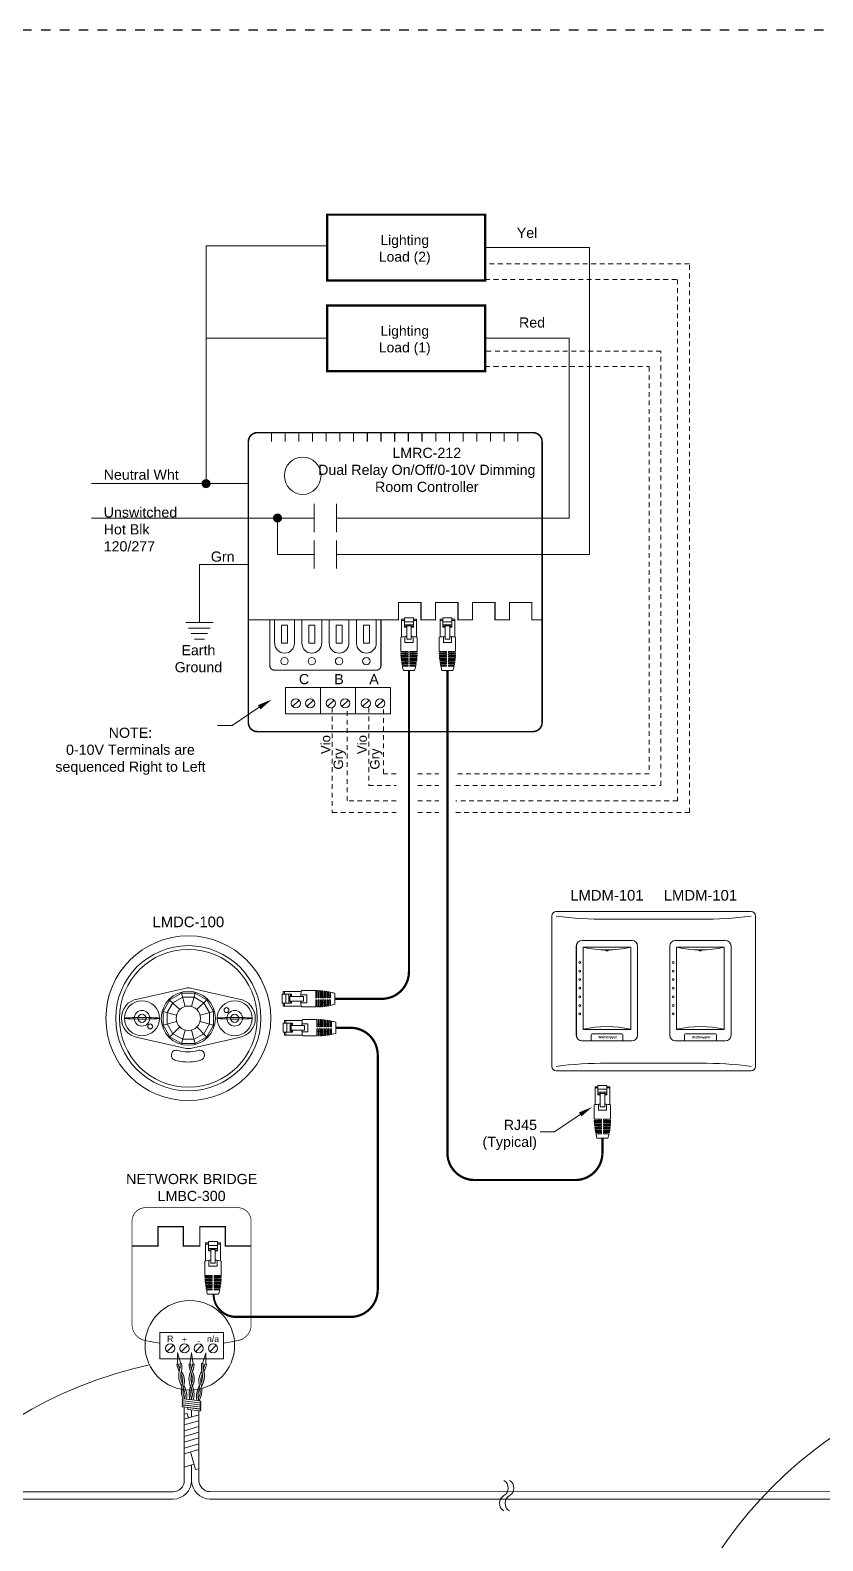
# Model space of a CAD drawing. Header units: inches. Extents: x -60 to 2005, y -577 to 104.
# Drawn here: x 564 to 585.02, y -537.41 to -497.33 of the extents above; entities that cross this region are included whole.
import ezdxf
from ezdxf.enums import TextEntityAlignment as Align

# ---------------------------------------------------------------- set-up
doc = ezdxf.new("R2010")
doc.units = ezdxf.units.IN
doc.header["$MEASUREMENT"] = 0
doc.linetypes.add('Demo', pattern=[0.5, 0.25, -0.25])
doc.linetypes.add('HIDDEN2', pattern=[0.1875, 0.125, -0.0625])
doc.layers.get('0').update_dxf_attribs({"lineweight": 5})
doc.layers.add('PS Borders', color=40, linetype='Demo', lineweight=5, plot=False)
for name, color, linetype, lineweight in [('WS', 3, 'Continuous', 5), ('WS_Dataline', 6, 'Continuous', 5), ('WS_DETAIL', 7, 'Continuous', 5), ('WS_LineVoltage', 1, 'Continuous', 5), ('WS_LowVoltage', 6, 'Continuous', 5)]:
    doc.layers.add(name, color=color, linetype=linetype, lineweight=lineweight)
doc.styles.add('ARIAL', font='arial.ttf')

# ---------------------------------------------------------------- blocks, each defined once
blk = doc.blocks.new('LMBC-300')
for p, q in [((-5.44, -23.35), (-4.01, -21.92)), ((-2.29, -23.35), (-0.86, -21.92)), ((0.87, -23.35), (2.3, -21.92)), ((4.03, -23.35), (5.45, -21.92))]:
    blk.add_line(p, q)
blk.add_lwpolyline([(-7.01, -19.08), (7.02, -19.08), (7.02, -24.94), (-7.01, -24.94)], close=True)
for centre in [(-4.73, -22.63), (-1.57, -22.63), (1.58, -22.63), (4.74, -22.63)]:
    blk.add_circle(centre, 1.01)
at = {"layer": 'WS_DETAIL', "linetype": 'Continuous', "const_width": 0.154}
for points in [[(0.01, 8.49), (-10.18, 8.49, 0.414214), (-13.15, 5.51), (-13.15, -17.61, 0.329956), (-10.38, -20.86, 0.015788), (-7.01, -21.46, 0.023143)], [(0.01, 8.49), (10.19, 8.49, -0.414214), (13.16, 5.51), (13.16, -17.61, -0.329956), (10.39, -20.86, -0.003091), (7.02, -21.48, -0.023143)]]:
    blk.add_lwpolyline(points, format="xyb", dxfattribs=at)
at = {"layer": 'WS_DETAIL', "const_width": 0.284}
blk.add_lwpolyline([(-13.15, 0), (-7.45, 0), (-7.45, 4.3), (-1.82, 4.3), (-1.82, 0), (1.82, 0), (1.82, 4.3), (7.45, 4.3), (7.45, 0), (13.16, 0)], dxfattribs=at)
at = {"insert": (0.01, 15.95), "char_height": 2.2491, "width": 28.8312, "attachment_point": 2, "style": 'ARIAL'}
blk.add_mtext('NETWORK BRIDGE\\PLMBC-300', dxfattribs=at)
at = {"layer": 'WS_DETAIL', "style": 'ARIAL'}
for s, height, p in [('R', 1.39, (-4.73, -20.5)), ('n/a', 1.385, (4.74, -20.5)), ('+', 1.39, (-1.57, -20.67)), ('-', 1.39, (1.58, -20.91))]:
    blk.add_text(s, height=height, dxfattribs=at).set_placement(p, align=Align.MIDDLE)
blk = doc.blocks.new('A$C756910A1')
at = {"layer": 'WS_DETAIL'}
for p, q in [((0.15, 6.6), (0.15, 10.17)), ((0.15, 10.17), (0.73, 10.17)), ((0.73, 9.92), (0.15, 9.92)), ((0.73, 10.43), (0.73, 8.56)), ((0.73, 10.43), (2.51, 10.43)), ((2.51, 9.66), (0.73, 9.66)), ((2.51, 9.06), (0.73, 9.06)), ((1.17, 6.17), (1.17, 9.06)), ((2.06, 6.17), (2.06, 9.06)), ((2.51, 10.43), (2.51, 8.56)), ((3.08, 10.17), (2.51, 10.17)), ((3.08, 9.92), (2.51, 9.92)), ((3.08, 6.6), (3.08, 10.17)), ((0, 6.56), (0, 3.73)), ((0.73, 8.74), (1.17, 8.74)), ((0.73, 8.56), (1.17, 8.56)), ((0.81, 6.7), (0.81, 5.55)), ((1.17, 8.85), (2.06, 8.85)), ((1.17, 6.17), (2.06, 6.17)), ((2.06, 8.74), (2.51, 8.74)), ((2.51, 8.56), (2.06, 8.56)), ((2.42, 6.7), (2.42, 5.55)), ((3.23, 6.56), (3.23, 3.73)), ((0, 3.73), (1.43, 3.73)), ((0, 3.51), (1.43, 3.51)), ((0.01, 3.29), (1.43, 3.29)), ((0.02, 3.06), (1.43, 3.06)), ((0.81, 5.55), (2.42, 5.55)), ((0.89, 3.73), (0.89, 3.51)), ((0.89, 3.29), (0.89, 3.06)), ((1.43, 3.51), (1.43, 3.73)), ((1.43, 3.06), (1.43, 3.29)), ((1.8, 3.73), (3.23, 3.73)), ((1.8, 3.51), (1.8, 3.73)), ((1.8, 3.51), (3.23, 3.51)), ((1.8, 3.29), (3.23, 3.29)), ((1.8, 3.06), (1.8, 3.29)), ((1.8, 3.06), (3.22, 3.06)), ((2.34, 3.73), (2.34, 3.51)), ((2.34, 3.29), (2.34, 3.06)), ((0.03, 2.84), (1.43, 2.84)), ((0.05, 2.62), (1.43, 2.62)), ((0.07, 2.4), (1.43, 2.4)), ((0.09, 2.18), (1.43, 2.18)), ((0.12, 1.96), (1.43, 1.96)), ((0.15, 1.74), (1.43, 1.74)), ((0.18, 1.52), (1.43, 1.52)), ((0.22, 1.3), (1.43, 1.3)), ((0.26, 1.08), (1.43, 1.08)), ((0.31, 0.86), (1.43, 0.86)), ((0.89, 2.84), (0.89, 2.62)), ((0.89, 2.4), (0.89, 2.18)), ((0.89, 1.96), (0.89, 1.74)), ((0.89, 1.52), (0.89, 1.3)), ((0.89, 1.08), (0.89, 0.86)), ((1.43, 2.62), (1.43, 2.84)), ((1.43, 2.18), (1.43, 2.4)), ((1.43, 1.74), (1.43, 1.96)), ((1.43, 1.3), (1.43, 1.52)), ((1.43, 0.86), (1.43, 1.08)), ((1.8, 2.84), (3.2, 2.84)), ((1.8, 2.62), (1.8, 2.84)), ((1.8, 2.62), (3.19, 2.62)), ((1.8, 2.4), (3.17, 2.4)), ((1.8, 2.18), (1.8, 2.4)), ((1.8, 2.18), (3.14, 2.18)), ((1.8, 1.96), (3.12, 1.96)), ((1.8, 1.74), (1.8, 1.96)), ((1.8, 1.74), (3.09, 1.74)), ((1.8, 1.52), (3.05, 1.52)), ((1.8, 1.3), (1.8, 1.52)), ((1.8, 1.3), (3.01, 1.3)), ((1.8, 1.08), (2.97, 1.08)), ((1.8, 0.86), (1.8, 1.08)), ((1.8, 0.86), (2.92, 0.86)), ((2.34, 2.84), (2.34, 2.62)), ((2.34, 2.4), (2.34, 2.18)), ((2.34, 1.96), (2.34, 1.74)), ((2.34, 1.52), (2.34, 1.3)), ((2.34, 1.08), (2.34, 0.86)), ((2.69, 0), (0.52, 0))]:
    blk.add_line(p, q, dxfattribs=at)
for centre, radius, start, end in [((1.62, -0.58), 7.33, 93.502, 102.7411), ((1.62, -0.58), 7.33, 77.2589, 86.498), ((13.49, 3.73), 13.49, 180.937, 181.8742), ((13.49, 3.73), 13.49, 182.8119, 183.7504), ((-10.25, 3.73), 13.49, 356.2496, 357.1881), ((-10.25, 3.73), 13.49, 358.1258, 359.063), ((13.49, 3.73), 13.49, 184.6899, 185.6307), ((13.49, 3.73), 13.49, 186.573, 187.5171), ((13.49, 3.73), 13.49, 188.4632, 189.4117), ((13.49, 3.73), 13.49, 190.3627, 191.3167), ((13.49, 3.73), 13.49, 192.2739, 196.0379), ((-10.25, 3.73), 13.49, 343.9621, 347.7261), ((-10.25, 3.73), 13.49, 348.6833, 349.6373), ((-10.25, 3.73), 13.49, 350.5883, 351.5368), ((-10.25, 3.73), 13.49, 352.4829, 353.427), ((-10.25, 3.73), 13.49, 354.3693, 355.3101)]:
    blk.add_arc(centre, radius, start, end, dxfattribs=at)
blk = doc.blocks.new('A$C28216DC1')
at = {"layer": 'WS_DETAIL'}
blk.add_lwpolyline([(22.84, 8.11), (17.13, 4.27), (13.98, 4.27)], dxfattribs=at)
blk.add_solid([(23.11, 7.67), (22.56, 8.56), (25.52, 9.76)], dxfattribs=at)
at = {"layer": 'WS_DETAIL', "linetype": 'Continuous', "insert": (13.29, 3.59), "char_height": 2.25, "width": 37.309, "attachment_point": 6, "style": 'ARIAL'}
blk.add_mtext('\\pi29.81;RJ45\\P\\pi22.42;(Typical)', dxfattribs=at)
blk = doc.blocks.new('A$C222B27AB')
at = {"const_width": 0.25}
blk.add_lwpolyline([(0.12, 11.27), (0.12, 1.12, 0.414214), (1.12, 0.12), (23.67, 0.12, 0.414214), (24.67, 1.12), (24.67, 11.27)], format="xyb", dxfattribs=at)
for points in [[(2.69, 6.06), (4.02, 6.06), (4.02, 10.08), (2.69, 10.08)], [(8.72, 6.06), (10.05, 6.06), (10.05, 10.08), (8.72, 10.08)], [(14.75, 6.06), (16.07, 6.06), (16.07, 10.08), (14.75, 10.08)], [(20.78, 6.06), (22.1, 6.06), (22.1, 10.08), (20.78, 10.08)]]:
    blk.add_lwpolyline(points, close=True)
at = {"layer": 'WS_DETAIL'}
for p, q in [((1.17, 11.27), (1.17, 6.06)), ((5.54, 6.06), (5.54, 11.27)), ((7.2, 11.27), (7.2, 6.06)), ((11.57, 6.06), (11.57, 11.27)), ((13.23, 11.27), (13.23, 6.06)), ((17.6, 6.06), (17.6, 11.27)), ((19.26, 11.27), (19.26, 6.06)), ((23.62, 6.06), (23.62, 11.27))]:
    blk.add_line(p, q, dxfattribs=at)
for centre in [(3.36, 2.11), (9.38, 2.11), (15.41, 2.11), (21.44, 2.11)]:
    blk.add_circle(centre, 0.82, dxfattribs=at)
for centre in [(3.36, 6.06), (9.38, 6.06), (15.41, 6.06), (21.44, 6.06)]:
    blk.add_arc(centre, 2.18, 180, 0, dxfattribs=at)
blk = doc.blocks.new('A$C2A821E27')
for p, q in [((1.27, 1.3), (2.43, 2.46)), ((3.84, 1.3), (5, 2.46))]:
    blk.add_line(p, q)
blk.add_lwpolyline([(0, 4.76), (6.27, 4.76), (6.27, 0), (0, 0)], close=True)
for centre in [(1.85, 1.88), (4.42, 1.88)]:
    blk.add_circle(centre, 0.82)
blk = doc.blocks.new('A$C017659A6')
for p, q in [((0, 0.245), (0.409, 0.245)), ((0.044, 0.16), (0.365, 0.16)), ((0.082, 0.085), (0.326, 0.085)), ((0.129, 0), (0.28, 0))]:
    blk.add_line(p, q)
blk = doc.blocks.new('RJ45')
at = {"layer": 'WS_DETAIL', "xscale": 1.117448685388325, "yscale": 1.117448685388325, "zscale": 1.117448685388325}
blk.add_blockref('A$C756910A1', (59.47, 150.68), dxfattribs=at)
blk = doc.blocks.new('WallPlate2Gang')
for p, q in [((-20.79, 0.96), (-20.79, 32.88)), ((-19.83, 33.84), (19.83, 33.84)), ((10.76, 32.2), (-9.07, 32.2)), ((0, 33.84), (1.69, 33.84)), ((19.83, 33.84), (21.52, 33.84)), ((22.48, 32.88), (22.48, 0.96)), ((-15.56, 26.52), (-15.56, 7.57)), ((-14.38, 27.7), (-3.75, 27.7)), ((-2.57, 26.52), (-2.57, 7.57)), ((4.26, 26.52), (4.26, 7.57)), ((5.44, 27.7), (16.08, 27.7)), ((17.26, 26.52), (17.26, 7.57)), ((-3.75, 6.39), (-14.38, 6.39)), ((16.08, 6.39), (5.44, 6.39)), ((-19.83, 0), (19.83, 0)), ((10.76, 1.64), (-9.07, 1.64)), ((0, 0), (1.69, 0)), ((19.83, 0), (21.52, 0))]:
    blk.add_line(p, q)
for centre, radius, start, end in [((-19.83, 32.88), 0.96, 90, 180), ((-9.07, 117.54), 85.35, 262.7571, 270), ((10.76, 117.54), 85.35, 270, 277.2429), ((21.52, 32.88), 0.96, 0, 90), ((-14.38, 26.52), 1.18, 90, 180), ((-3.75, 26.52), 1.18, 0, 90), ((5.44, 26.52), 1.18, 90, 180), ((16.08, 26.52), 1.18, 0, 90), ((-14.38, 7.57), 1.18, 180, 270), ((-3.75, 7.57), 1.18, 270, 0), ((5.44, 7.57), 1.18, 180, 270), ((16.08, 7.57), 1.18, 270, 0), ((-19.83, 0.96), 0.96, 180, 270), ((-9.07, -83.7), 85.35, 90, 97.2429), ((10.76, -83.7), 85.35, 82.7571, 90), ((21.52, 0.96), 0.96, 270, 0)]:
    blk.add_arc(centre, radius, start, end)
blk = doc.blocks.new('*U189')
blk.add_blockref('WallPlate2Gang', (9.07, 0))
blk = doc.blocks.new('G_ENDLINE')
blk.add_lwpolyline([(0.0866, 0, -0.57735), (0, 0, 0.57735), (-0.0866, 0, 0.57735)], format="xyb")
blk = doc.blocks.new('*U207')
for p, q in [((-6.5, 20.13), (-6.5, 1.18)), ((-5.32, 21.31), (5.32, 21.31)), ((-5.07, 2.44), (-5.07, 19.89)), ((-5.07, 19.89), (5.07, 19.89)), ((-5.07, 19.89), (5.07, 19.89)), ((-0.33, 19.29), (-0.33, 19.19)), ((0.33, 19.29), (0.33, 19.19)), ((5.07, 19.89), (5.07, 2.44)), ((6.5, 20.13), (6.5, 1.18)), ((5.32, 0), (-5.32, 0)), ((5.07, 2.44), (-5.07, 2.44)), ((5.07, 2.44), (-5.07, 2.44)), ((-3.38, 1.24), (-3.38, 0)), ((3.14, 1.48), (-3.14, 1.48)), ((3.38, 1.24), (3.38, 0))]:
    blk.add_line(p, q)
for centre in [(-5.78, 16.63), (-5.78, 14.81), (-5.78, 12.99), (-5.78, 11.16), (-5.78, 9.34), (-5.78, 7.52), (-5.78, 5.7)]:
    blk.add_circle(centre, 0.199)
for centre, radius, start, end in [((-5.32, 20.13), 1.18, 90, 180), ((0, 41.25), 21.96, 256.6482, 283.3518), ((5.32, 20.13), 1.18, 0, 90), ((0, 19.73), 0.639, 238.6629, 301.3371), ((-5.32, 1.18), 1.18, 180, 270), ((0, -18.92), 21.96, 76.6482, 103.3518), ((-3.14, 1.24), 0.239, 90, 180), ((3.14, 1.24), 0.239, 0, 90), ((5.32, 1.18), 1.18, 270, 0)]:
    blk.add_arc(centre, radius, start, end)
at = {"style": 'ARIAL'}
for s, insert, char_height, width, attachment_point in [('LMDM-101', (0, 32.02), 2.25, 40.9705, 2), ('{\\fArial|b1|i1|c0|p34;Wattstopper}', (-1.79, 1.04), 0.4798, 3.7953, 1)]:
    blk.add_mtext(s, dxfattribs=dict(at, insert=insert, char_height=char_height, width=width, attachment_point=attachment_point))
blk = doc.blocks.new('*U257')
at = {"lineweight": 18}
for points in [[(-1.44, -5.36), (-3.92, -3.92), (-5.36, -1.44), (-5.36, 1.43), (-3.92, 3.92), (-1.44, 5.36), (1.43, 5.36), (3.92, 3.92), (5.36, 1.43), (5.36, -1.44), (3.92, -3.92), (1.43, -5.36), (-1.44, -5.36)], [(-1.2, -4.47), (-3.27, -3.27), (-4.47, -1.2), (-4.47, 1.2), (-3.27, 3.27), (-1.2, 4.46), (1.2, 4.46), (3.27, 3.27), (4.46, 1.2), (4.46, -1.2), (3.27, -3.27), (1.2, -4.47), (-1.2, -4.47)], [(-3.97, 3.84), (-1.83, 1.83)], [(-1.44, 5.36), (-0.67, 2.5)], [(1.43, 5.36), (0.67, 2.5)], [(3.92, 3.92), (1.83, 1.83)], [(-2.5, 0.67), (-5.36, 1.43)], [(5.36, 1.43), (2.5, 0.67)], [(-2.5, -0.67), (-5.36, -1.44)], [(-1.83, -1.83), (-3.92, -3.92)], [(-0.67, -2.5), (-1.44, -5.36)], [(3.87, -3.95), (1.83, -1.84)], [(5.36, -1.44), (2.5, -0.67)]]:
    blk.add_lwpolyline(points, dxfattribs=at)
for points, knots in [([(17.49, 0), (17.49, -9.66), (9.66, -17.49), (0, -17.49), (-9.66, -17.49), (-17.49, -9.66), (-17.49, 0), (-17.49, 9.66), (-9.66, 17.49), (0, 17.49), (9.66, 17.49), (17.49, 9.66), (17.49, 0)], [0, 0, 0, 0, 1, 1, 1, 2, 2, 2, 3, 3, 3, 4, 4, 4, 4]), ([(15.41, 0), (15.41, -8.51), (8.51, -15.41), (0, -15.41), (-8.51, -15.41), (-15.41, -8.51), (-15.41, 0), (-15.41, 8.51), (-8.51, 15.41), (0, 15.41), (8.51, 15.41), (15.41, 8.51), (15.41, 0)], [0, 0, 0, 0, 1, 1, 1, 2, 2, 2, 3, 3, 3, 4, 4, 4, 4]), ([(14.63, 0), (14.63, -8.08), (8.08, -14.63), (0, -14.63), (-8.08, -14.63), (-14.63, -8.08), (-14.63, 0), (-14.63, 8.08), (-8.08, 14.63), (0, 14.63), (8.08, 14.63), (14.63, 8.08), (14.63, 0)], [0, 0, 0, 0, 1, 1, 1, 2, 2, 2, 3, 3, 3, 4, 4, 4, 4]), ([(-14.21, 0), (-14.21, 2.03), (-12.74, 3.73), (-10.81, 4.08), (-10.81, 4.08), (-0.46, 6.4), (-0.46, 6.4), (-0.33, 6.43), (-0.17, 6.45), (0, 6.45)], [0, 0, 0, 0, 1, 1, 1, 2, 2, 2, 3, 3, 3, 3]), ([(14.21, 0), (14.21, 2.03), (12.74, 3.73), (10.81, 4.08), (10.81, 4.08), (0.46, 6.4), (0.46, 6.4), (0.33, 6.43), (0.17, 6.45), (0, 6.45)], [0, 0, 0, 0, 1, 1, 1, 2, 2, 2, 3, 3, 3, 3]), ([(-6.13, 0), (-6.13, -2.05), (-7.79, -3.7), (-9.84, -3.7), (-11.88, -3.7), (-13.54, -2.05), (-13.54, 0), (-13.54, 2.04), (-11.88, 3.7), (-9.84, 3.7), (-7.79, 3.7), (-6.13, 2.04), (-6.13, 0)], [0, 0, 0, 0, 1, 1, 1, 2, 2, 2, 3, 3, 3, 4, 4, 4, 4]), ([(-6.13, 0), (-6.13, -2.05), (-7.79, -3.7), (-9.84, -3.7), (-11.88, -3.7), (-13.54, -2.05), (-13.54, 0), (-13.54, 2.04), (-11.88, 3.7), (-9.84, 3.7), (-7.79, 3.7), (-6.13, 2.04), (-6.13, 0)], [0, 0, 0, 0, 1, 1, 1, 2, 2, 2, 3, 3, 3, 4, 4, 4, 4]), ([(5.74, 0), (5.74, -3.17), (3.17, -5.74), (0, -5.74), (-3.17, -5.74), (-5.74, -3.17), (-5.74, 0), (-5.74, 3.17), (-3.17, 5.74), (0, 5.74), (3.17, 5.74), (5.74, 3.17), (5.74, 0)], [0, 0, 0, 0, 1, 1, 1, 2, 2, 2, 3, 3, 3, 4, 4, 4, 4]), ([(6.13, 0), (6.13, 2.04), (7.79, 3.7), (9.83, 3.7), (11.88, 3.7), (13.54, 2.04), (13.54, 0), (13.54, -2.05), (11.88, -3.7), (9.83, -3.7), (7.79, -3.7), (6.13, -2.05), (6.13, 0)], [0, 0, 0, 0, 1, 1, 1, 2, 2, 2, 3, 3, 3, 4, 4, 4, 4]), ([(-6.14, 0), (-6.14, -0.09), (-7.79, -0.17), (-9.84, -0.17), (-11.88, -0.17), (-13.53, -0.09), (-13.53, 0), (-13.53, 0.09), (-11.88, 0.16), (-9.84, 0.16), (-7.79, 0.16), (-6.14, 0.09), (-6.14, 0)], [0, 0, 0, 0, 1, 1, 1, 2, 2, 2, 3, 3, 3, 4, 4, 4, 4]), ([(-6.14, 0), (-6.14, -0.09), (-7.79, -0.17), (-9.84, -0.17), (-11.88, -0.17), (-13.53, -0.09), (-13.53, 0), (-13.53, 0.09), (-11.88, 0.16), (-9.84, 0.16), (-7.79, 0.16), (-6.14, 0.09), (-6.14, 0)], [0, 0, 0, 0, 1, 1, 1, 2, 2, 2, 3, 3, 3, 4, 4, 4, 4]), ([(-8.18, 0), (-8.18, -0.91), (-8.92, -1.66), (-9.84, -1.66), (-10.75, -1.66), (-11.49, -0.91), (-11.49, 0), (-11.49, 0.91), (-10.75, 1.65), (-9.84, 1.65), (-8.92, 1.65), (-8.18, 0.91), (-8.18, 0)], [0, 0, 0, 0, 1, 1, 1, 2, 2, 2, 3, 3, 3, 4, 4, 4, 4]), ([(-8.18, 0), (-8.18, -0.91), (-8.92, -1.66), (-9.84, -1.66), (-10.75, -1.66), (-11.49, -0.91), (-11.49, 0), (-11.49, 0.91), (-10.75, 1.65), (-9.84, 1.65), (-8.92, 1.65), (-8.18, 0.91), (-8.18, 0)], [0, 0, 0, 0, 1, 1, 1, 2, 2, 2, 3, 3, 3, 4, 4, 4, 4]), ([(-8.97, 0), (-8.97, -0.48), (-9.36, -0.87), (-9.84, -0.87), (-10.32, -0.87), (-10.7, -0.48), (-10.7, 0), (-10.7, 0.48), (-10.32, 0.87), (-9.84, 0.87), (-9.36, 0.87), (-8.97, 0.48), (-8.97, 0)], [0, 0, 0, 0, 1, 1, 1, 2, 2, 2, 3, 3, 3, 4, 4, 4, 4]), ([(-8.97, 0), (-8.97, -0.48), (-9.36, -0.87), (-9.84, -0.87), (-10.32, -0.87), (-10.7, -0.48), (-10.7, 0), (-10.7, 0.48), (-10.32, 0.87), (-9.84, 0.87), (-9.36, 0.87), (-8.97, 0.48), (-8.97, 0)], [0, 0, 0, 0, 1, 1, 1, 2, 2, 2, 3, 3, 3, 4, 4, 4, 4]), ([(2.59, 0), (2.59, -1.43), (1.43, -2.59), (0, -2.59), (-1.43, -2.59), (-2.59, -1.43), (-2.59, 0), (-2.59, 1.43), (-1.43, 2.59), (0, 2.59), (1.43, 2.59), (2.59, 1.43), (2.59, 0)], [0, 0, 0, 0, 1, 1, 1, 2, 2, 2, 3, 3, 3, 4, 4, 4, 4]), ([(6.14, 0), (6.14, 0.09), (7.79, 0.16), (9.83, 0.16), (11.88, 0.16), (13.53, 0.09), (13.53, 0), (13.53, -0.09), (11.88, -0.17), (9.83, -0.17), (7.79, -0.17), (6.14, -0.09), (6.14, 0)], [0, 0, 0, 0, 1, 1, 1, 2, 2, 2, 3, 3, 3, 4, 4, 4, 4]), ([(7.57, 1.73), (7.57, 2.02), (7.81, 2.25), (8.1, 2.25), (8.39, 2.25), (8.62, 2.02), (8.62, 1.73), (8.62, 1.44), (8.39, 1.2), (8.1, 1.2), (7.81, 1.2), (7.57, 1.44), (7.57, 1.73)], [0, 0, 0, 0, 1, 1, 1, 2, 2, 2, 3, 3, 3, 4, 4, 4, 4]), ([(8.18, 0), (8.18, 0.91), (8.92, 1.65), (9.83, 1.65), (10.75, 1.65), (11.49, 0.91), (11.49, 0), (11.49, -0.91), (10.75, -1.66), (9.83, -1.66), (8.92, -1.66), (8.18, -0.91), (8.18, 0)], [0, 0, 0, 0, 1, 1, 1, 2, 2, 2, 3, 3, 3, 4, 4, 4, 4]), ([(8.97, 0), (8.97, 0.48), (9.36, 0.87), (9.83, 0.87), (10.31, 0.87), (10.7, 0.48), (10.7, 0), (10.7, -0.48), (10.31, -0.87), (9.83, -0.87), (9.36, -0.87), (8.97, -0.48), (8.97, 0)], [0, 0, 0, 0, 1, 1, 1, 2, 2, 2, 3, 3, 3, 4, 4, 4, 4]), ([(-14.21, 0), (-14.21, -2.04), (-12.74, -3.73), (-10.81, -4.08), (-10.81, -4.08), (-0.46, -6.4), (-0.46, -6.4), (-0.33, -6.43), (-0.17, -6.45), (0, -6.45)], [0, 0, 0, 0, 1, 1, 1, 2, 2, 2, 3, 3, 3, 3]), ([(-7.57, -1.73), (-7.57, -2.02), (-7.81, -2.26), (-8.1, -2.26), (-8.39, -2.26), (-8.62, -2.02), (-8.62, -1.73), (-8.62, -1.44), (-8.39, -1.21), (-8.1, -1.21), (-7.81, -1.21), (-7.57, -1.44), (-7.57, -1.73)], [0, 0, 0, 0, 1, 1, 1, 2, 2, 2, 3, 3, 3, 4, 4, 4, 4]), ([(-7.57, -1.73), (-7.57, -2.02), (-7.81, -2.26), (-8.1, -2.26), (-8.39, -2.26), (-8.62, -2.02), (-8.62, -1.73), (-8.62, -1.44), (-8.39, -1.21), (-8.1, -1.21), (-7.81, -1.21), (-7.57, -1.44), (-7.57, -1.73)], [0, 0, 0, 0, 1, 1, 1, 2, 2, 2, 3, 3, 3, 4, 4, 4, 4]), ([(14.21, 0), (14.21, -2.04), (12.74, -3.73), (10.81, -4.08), (10.81, -4.08), (0.46, -6.4), (0.46, -6.4), (0.33, -6.43), (0.17, -6.45), (0, -6.45)], [0, 0, 0, 0, 1, 1, 1, 2, 2, 2, 3, 3, 3, 3]), ([(-0.1, -9.29), (1.27, -9.29), (2.67, -8.87), (2.67, -8.87), (2.67, -8.87), (2.76, -8.82), (2.76, -8.82), (3.14, -8.68), (3.41, -8.29), (3.41, -7.83), (3.41, -7.24), (2.98, -6.77), (2.44, -6.77), (2.44, -6.77), (2.15, -6.8), (1.77, -6.91), (1.39, -7.03), (0.63, -7.13), (0, -7.13), (0, -7.13), (-0.2, -7.13), (-0.2, -7.13), (-0.83, -7.13), (-1.59, -7.03), (-1.97, -6.91), (-2.35, -6.8), (-2.64, -6.77), (-2.64, -6.77), (-3.18, -6.77), (-3.61, -7.24), (-3.61, -7.83), (-3.61, -8.29), (-3.34, -8.68), (-2.96, -8.82), (-2.96, -8.82), (-2.87, -8.87), (-2.87, -8.87), (-2.87, -8.87), (-1.47, -9.29), (-0.1, -9.29)], [0, 0, 0, 0, 1, 1, 1, 2, 2, 2, 3, 3, 3, 4, 4, 4, 5, 5, 5, 6, 6, 6, 7, 7, 7, 8, 8, 8, 9, 9, 9, 10, 10, 10, 11, 11, 11, 12, 12, 12, 13, 13, 13, 13])]:
    blk.add_open_spline(points, degree=3, knots=knots, dxfattribs=at)
blk.add_open_spline([(1.43, -5.36), (1.43, -5.29), (0.67, -2.5), (0.67, -2.5)], degree=3, dxfattribs=at)
at = {"insert": (0, 21.58), "char_height": 2.25, "width": 40.9705, "attachment_point": 2, "style": 'ARIAL'}
blk.add_mtext('LMDC-100', dxfattribs=at)

msp = doc.modelspace()

# ---------------------------------------------------------------- hatches: boundary and pattern name
h = msp.add_hatch(color=256)
h.paths.add_polyline_path([(568.461, -533.498, 0.120606), (568.479, -533.699), (568.424, -533.692, 0.0008), (568.423, -533.691, -0.094746), (568.418, -533.491, -0.094746), (568.488, -533.303, 0.002014), (568.49, -533.3, 0.002014), (568.491, -533.304, -0.034938), (568.505, -533.369, 0.070973)])
h.paths.add_polyline_path([(568.566, -533.114, 0.109546), (568.554, -532.914, 0.001993), (568.553, -532.91, -0.094746), (568.548, -532.71), (568.591, -532.717, 0.070973), (568.591, -532.853, -0.113898), (568.618, -533.123, -0.109526), (568.542, -533.309, -0.040685), (568.528, -533.235, 0.068536)])
h.paths.add_polyline_path([(568.255, -533.32, 0.002014), (568.257, -533.316, 0.002014), (568.258, -533.32, -0.034938), (568.283, -533.382, 0.070973), (568.261, -533.516, 0.085373), (568.292, -533.677), (568.24, -533.67, -0.07335), (568.218, -533.516, -0.094746)])
h.paths.add_polyline_path([(568.301, -533.121, 0.068536), (568.283, -532.995, -0.112468), (568.218, -532.725), (568.261, -532.725, 0.108028), (568.31, -532.925, -0.109526), (568.354, -533.121, -0.109526), (568.31, -533.316, -0.040685), (568.283, -533.246, 0.068536)])
h.paths.add_polyline_path([(568.061, -533.505, 0.06985), (568.105, -533.632, -0.012752), (568.1, -533.653), (568.067, -533.649, 0.058757), (568.061, -533.648, -0.06709), (568.019, -533.512, -0.094746), (568.023, -533.312, 0.111564), (568.036, -533.108, 0.068536), (567.998, -532.988, -0.040685), (568.012, -532.914, -0.109526), (568.088, -533.1, -0.111564), (568.076, -533.304, 0.106175)])
h.paths.add_polyline_path([(567.889, -532.732), (567.931, -532.725, 0.070973), (567.975, -532.853, 0.028112), (567.957, -532.918, -0.094194)])

# ---------------------------------------------------------------- linework, layer by layer
for p, q in [((571.535, -509.904), (571.535, -510.65)), ((571.536, -509.904), (571.536, -510.65)), ((572.129, -509.904), (572.129, -510.65)), ((572.13, -509.904), (572.13, -510.65)), ((571.535, -510.871), (571.535, -511.617)), ((571.536, -510.871), (571.536, -511.617)), ((572.129, -510.871), (572.129, -511.617)), ((572.13, -510.871), (572.13, -511.617)), ((567.909, -532.726), (567.905, -532.43)), ((567.905, -532.43), (567.996, -532.712)), ((568.283, -532.43), (568.239, -532.723)), ((568.327, -532.723), (568.283, -532.43)), ((568.662, -532.43), (568.57, -532.712)), ((568.657, -532.726), (568.662, -532.43)), ((567.93, -532.723), (567.888, -532.73)), ((567.975, -532.715), (568.018, -532.708)), ((568.261, -532.723), (568.217, -532.723)), ((568.306, -532.723), (568.349, -532.723)), ((568.591, -532.715), (568.549, -532.708)), ((568.636, -532.723), (568.679, -532.73)), ((568.494, -533.754), (568.057, -533.702)), ((568.494, -533.808), (568.057, -533.755)), ((568.494, -533.861), (568.057, -533.809)), ((568.066, -533.649), (568.5, -533.702)), ((568.066, -533.703), (568.5, -533.755)), ((568.066, -533.756), (568.5, -533.809)), ((568.066, -533.81), (568.5, -533.862)), ((568.494, -533.915), (568.057, -533.862)), ((568.181, -533.93), (568.187, -533.878)), ((568.494, -533.968), (568.181, -533.93)), ((568.187, -533.878), (568.5, -533.916))]:
    msp.add_line(p, q)
at = {"linetype": 'Continuous', "const_width": 0.06}
for points in [[(571.88, -503.973), (576.068, -503.973), (576.068, -502.228), (571.88, -502.228)], [(576.068, -506.381), (576.068, -504.636), (571.88, -504.636), (571.88, -506.381)]]:
    msp.add_lwpolyline(points, close=True, dxfattribs=at)
at = {"const_width": 0.0412}
msp.add_lwpolyline([(573.672, -508.012), (577.338, -508.012, -0.414214), (577.578, -508.252), (577.578, -515.704, -0.414214), (577.338, -515.944), (570.028, -515.944, -0.414214), (569.788, -515.704), (569.788, -508.252, -0.414214), (570.028, -508.012), (573.672, -508.012)], format="xyb", dxfattribs=at)
for points, const_width in [([(570.401, -508.254), (570.401, -508.012)], 0.03), ([(570.764, -508.254), (570.764, -508.012)], 0.03), ([(571.127, -508.254), (571.127, -508.012)], 0.03), ([(571.49, -508.254), (571.49, -508.012)], 0.03), ([(571.853, -508.254), (571.853, -508.012)], 0.03), ([(572.216, -508.254), (572.216, -508.012)], 0.03), ([(572.579, -508.254), (572.579, -508.012)], 0.03), ([(572.942, -508.254), (572.942, -508.012)], 0.03), ([(573.305, -508.254), (573.305, -508.012)], 0.03), ([(573.669, -508.254), (573.669, -508.012)], 0.03), ([(574.032, -508.254), (574.032, -508.012)], 0.03), ([(574.395, -508.254), (574.395, -508.012)], 0.03), ([(574.758, -508.254), (574.758, -508.012)], 0.03), ([(575.121, -508.254), (575.121, -508.012)], 0.03), ([(575.484, -508.254), (575.484, -508.012)], 0.03), ([(575.847, -508.254), (575.847, -508.012)], 0.03), ([(576.21, -508.254), (576.21, -508.012)], 0.03), ([(576.573, -508.254), (576.573, -508.012)], 0.03), ([(576.936, -508.254), (576.936, -508.012)], 0.03), ([(577.578, -512.976), (577.308, -512.976), (577.308, -512.52), (576.713, -512.52), (576.713, -512.976), (576.328, -512.976), (576.328, -512.52), (575.732, -512.52), (575.732, -512.976), (575.347, -512.976), (575.347, -512.52), (574.751, -512.52), (574.751, -512.976), (574.366, -512.976), (574.366, -512.52), (573.771, -512.52), (573.771, -512.976), (569.788, -512.976)], 0.03), ([(567.996, -532.712), (567.905, -532.43), (567.909, -532.726)], 0.00984), ([(568.327, -532.723), (568.283, -532.43), (568.239, -532.723)], 0.00984), ([(568.657, -532.726), (568.662, -532.43), (568.57, -532.712)], 0.00984)]:
    msp.add_lwpolyline(points, dxfattribs=dict(const_width=const_width))
for points in [[(571.23, -509.65), (571.134, -509.64), (571.043, -509.611), (570.961, -509.565), (570.889, -509.504), (570.83, -509.429), (570.785, -509.343), (570.756, -509.247), (570.746, -509.144), (570.746, -509.144), (570.756, -509.047), (570.785, -508.956), (570.83, -508.874), (570.889, -508.802), (570.961, -508.743), (571.043, -508.698), (571.134, -508.669), (571.23, -508.659), (571.23, -508.659), (571.327, -508.669), (571.418, -508.698), (571.5, -508.743), (571.572, -508.802), (571.631, -508.874), (571.676, -508.956), (571.705, -509.047), (571.715, -509.144), (571.715, -509.144), (571.705, -509.247), (571.676, -509.343), (571.631, -509.429), (571.572, -509.504), (571.5, -509.565), (571.418, -509.611), (571.327, -509.64), (571.23, -509.65), (571.23, -509.65), (571.23, -509.65)], [(569.788, -511.51), (568.49, -511.51), (568.49, -513.051)]]:
    msp.add_lwpolyline(points)
msp.add_circle((568.236, -532.227), 1.188)
for centre, radius, start, end in [((569.645, -544.035), 11.561, 102.3803, 177.154), ((568.415, -532.642), 0.534, 189.4603, 211.11), ((568.404, -532.631), 0.483, 190.9117, 207.1503), ((568.547, -533.045), 0.604, 161.3433, 187.3349), ((567.497, -532.783), 0.483, 351.7703, 8.0089), ((568.459, -533.039), 0.464, 164.2231, 189.2296), ((567.578, -533.186), 0.464, 9.6911, 25.3738), ((567.63, -533.177), 0.464, 9.6911, 35.1544), ((567.491, -532.796), 0.534, 347.8107, 9.4603), ((568.677, -533.122), 0.464, 155.3356, 179.7692), ((568.845, -532.714), 0.628, 180.8101, 206.4781), ((568.744, -532.711), 0.483, 181.4554, 206.1179), ((568.73, -533.122), 0.464, 164.0866, 179.7692), ((567.823, -532.711), 0.483, 342.308, 358.5486), ((567.837, -533.122), 0.464, 0.2308, 15.9134), ((567.89, -533.122), 0.464, 0.2308, 25.2325), ((567.815, -532.723), 0.534, 338.3503, 0), ((568.937, -533.177), 0.464, 144.8456, 170.3089), ((568.989, -533.186), 0.464, 154.6262, 170.3089), ((569.076, -532.796), 0.534, 170.5397, 192.1893), ((568.108, -533.039), 0.464, 350.7704, 15.7769), ((569.069, -532.783), 0.483, 171.9911, 188.2297), ((568.162, -532.631), 0.483, 332.8497, 349.0883), ((568.02, -533.045), 0.604, 352.6651, 18.6567), ((568.152, -532.642), 0.534, 328.89, 350.5397), ((591.871, -544.146), 11.561, 102.3803, 177.154), ((568.406, -533.044), 0.464, 189.6911, 214.6929), ((568.458, -533.035), 0.464, 189.6911, 205.3738), ((568.545, -533.424), 0.534, 167.8107, 189.4603), ((567.577, -533.182), 0.464, 343.7663, 9.2296), ((568.539, -533.438), 0.483, 163.7663, 188.0089), ((567.631, -533.589), 0.483, 10.9117, 27.1503), ((567.629, -533.173), 0.464, 343.7663, 9.2296), ((568.458, -533.035), 0.464, 214.6929, 215.1544), ((567.621, -533.578), 0.534, 9.4603, 31.11), ((568.677, -533.118), 0.464, 180.2308, 205.6941), ((568.752, -533.516), 0.534, 158.3503, 180), ((567.837, -533.118), 0.464, 334.3059, 334.7675), ((567.823, -533.528), 0.483, 1.4514, 25.6941), ((568.743, -533.528), 0.483, 162.31, 178.5486), ((568.73, -533.118), 0.464, 180.2308, 205.6941), ((567.837, -533.118), 0.464, 344.0866, 359.7692), ((567.89, -533.118), 0.464, 334.7675, 359.7692), ((567.815, -533.516), 0.534, 0, 21.6497), ((568.945, -533.578), 0.534, 148.89, 170.5397), ((568.935, -533.589), 0.483, 152.8497, 169.0883), ((568.937, -533.173), 0.464, 170.7704, 196.2337), ((568.108, -533.035), 0.464, 324.8456, 325.3071), ((568.028, -533.438), 0.483, 351.9911, 16.2337), ((568.989, -533.182), 0.464, 170.7704, 196.2337), ((568.108, -533.035), 0.464, 334.6262, 350.3089), ((568.161, -533.044), 0.464, 325.3071, 350.3089), ((568.022, -533.424), 0.534, 350.5397, 12.1893), ((568.545, -533.424), 0.534, 189.4603, 204.8156), ((568.06, -533.675), 0.0266, 76.2022, 263.1259), ((568.06, -533.729), 0.0266, 76.2022, 263.1259), ((568.06, -533.782), 0.0266, 76.2022, 263.1259), ((568.06, -533.836), 0.0266, 76.2022, 263.1259), ((568.535, -533.414), 0.483, 190.9117, 206.8942), ((567.684, -533.561), 0.426, 347.4659, 8.5523), ((567.621, -533.578), 0.534, 351.2808, 9.4603), ((568.752, -533.516), 0.534, 180, 196.7806), ((568.743, -533.504), 0.483, 181.4514, 200.97), ((567.823, -533.504), 0.483, 342.31, 358.5486), ((567.815, -533.516), 0.534, 342.0912, 0), ((568.945, -533.578), 0.534, 170.5397, 192.1893), ((567.977, -533.821), 0.464, 16.0503, 16.2337), ((568.806, -533.959), 0.464, 144.8456, 145.0169), ((568.882, -533.561), 0.426, 171.4477, 198.9556), ((568.032, -533.414), 0.483, 333.1058, 349.0883), ((568.022, -533.424), 0.534, 329.0247, 350.5397), ((568.5, -533.728), 0.0266, 256.2517, 90), ((568.5, -533.782), 0.0266, 256.2517, 90), ((568.5, -533.835), 0.0266, 256.2517, 90), ((568.5, -533.889), 0.0266, 256.2517, 90), ((568.5, -533.942), 0.0266, 256.2517, 90)]:
    msp.add_arc(centre, radius, start, end)
at = {"layer": 'PS Borders', "lineweight": -3}
msp.add_lwpolyline([(501.722, -576.597), (606.041, -576.597), (606.041, -497.335), (501.722, -497.335)], close=True, dxfattribs=at)
at = {"layer": 'WS'}
for points in [[(574.048, -514.322, 0.06, 0.06, 0), (574.048, -522.313, 0.06, 0.06, 0), (574.048, -522.313, 0.06, 0.06, -0.414214), (573.328, -523.033, 0.06, 0.06, 0), (572.079, -523.033, 0, 0, 0)], [(568.866, -530.873, 0.05, 0.05, 0), (568.866, -530.873, 0.05, 0.06, 0.414214), (569.466, -531.473, 0.06, 0.06, 0), (572.107, -531.473, 0.06, 0.06, 0.414214), (572.107, -531.473, 0.06, 0.06, 0), (572.107, -531.473, 0.06, 0.06, 0), (572.499, -531.473, 0.06, 0.06, 0.414214), (573.219, -530.753, 0.06, 0.06, 0), (573.219, -524.522, 0.06, 0.06, 0.414214), (572.499, -523.802, 0.06, 0.06, 0), (572.107, -523.802, 0, 0, 0)]]:
    msp.add_lwpolyline(points, format="xyseb", dxfattribs=at)
at = {"layer": 'WS', "const_width": 0.06}
msp.add_lwpolyline([(579.178, -526.729), (579.178, -527.121, -0.414214), (578.458, -527.841), (575.787, -527.841, -0.414214), (575.067, -527.121), (575.067, -514.322)], format="xyb", dxfattribs=at)
at = {"layer": 'WS_Dataline'}
for p, q in [((568.089, -533.866), (568.089, -535.813)), ((568.164, -534.034), (568.089, -534.056)), ((568.478, -534.073), (568.089, -534.188)), ((568.478, -534.226), (568.089, -534.34)), ((568.164, -534.034), (568.2, -534.155)), ((568.283, -533.943), (568.283, -534.13)), ((568.283, -533.943), (568.283, -534.13)), ((568.478, -533.966), (568.478, -535.813)), ((568.478, -534.378), (568.089, -534.493)), ((568.478, -534.531), (568.089, -534.646)), ((568.478, -534.684), (568.089, -534.798)), ((568.478, -534.836), (568.089, -534.951)), ((568.478, -534.989), (568.089, -535.104)), ((568.349, -535.379), (568.089, -535.456)), ((568.253, -535.055), (568.391, -535.524)), ((568.283, -535.398), (568.283, -535.81)), ((568.478, -535.499), (568.391, -535.524)), ((567.792, -536.11), (543.429, -536.109)), ((589.957, -536.11), (568.765, -536.109)), ((567.789, -536.305), (543.449, -536.305)), ((589.954, -536.305), (568.778, -536.305))]:
    msp.add_line(p, q, dxfattribs=at)
for centre, radius, start, end in [((567.789, -535.81), 0.495, 270, 360), ((567.792, -535.813), 0.297, 270, 360), ((568.778, -535.81), 0.495, 180, 270), ((568.773, -535.814), 0.295, 179.8527, 268.4464)]:
    msp.add_arc(centre, radius, start, end, dxfattribs=at)
at = {"layer": 'WS_DETAIL'}
msp.add_lwpolyline([(570.074, -515.299), (569.36, -515.779), (568.966, -515.779)], dxfattribs=at)
msp.add_solid([(570.108, -515.355), (570.039, -515.243), (570.409, -515.093)], dxfattribs=at)
at = {"layer": 'WS_LineVoltage'}
for p, q in [((571.88, -503.054), (568.667, -503.054)), ((568.667, -503.054), (568.667, -509.365)), ((571.88, -505.508), (568.667, -505.508))]:
    msp.add_line(p, q, dxfattribs=at)
for points in [[(576.068, -503.101), (578.839, -503.101), (578.839, -511.244), (572.13, -511.244)], [(576.068, -505.508), (578.295, -505.508), (578.295, -510.277), (572.13, -510.277)], [(569.788, -509.365), (565.63, -509.365)], [(571.536, -510.277), (565.63, -510.277)], [(571.536, -511.244), (570.562, -511.244), (570.562, -510.277)]]:
    msp.add_lwpolyline(points, dxfattribs=at)
at = {"layer": 'WS_LineVoltage', "const_width": 0.12}
for points in [[(568.607, -509.365, 1), (568.727, -509.365, 1)], [(570.502, -510.277, 1), (570.622, -510.277, 1)]]:
    msp.add_lwpolyline(points, format="xyb", close=True, dxfattribs=at)
at = {"layer": 'WS_LowVoltage', "linetype": 'HIDDEN2'}
for p, q in [((574.284, -517.06), (574.836, -517.06)), ((574.284, -517.375), (574.836, -517.375)), ((574.284, -517.778), (574.836, -517.778)), ((574.284, -518.093), (574.836, -518.093))]:
    msp.add_line(p, q, dxfattribs=at)
for points in [[(575.289, -518.093), (581.484, -518.093), (581.484, -503.53), (576.068, -503.53)], [(576.068, -503.95), (581.169, -503.95), (581.169, -517.778), (575.289, -517.778)], [(575.289, -517.375), (580.73, -517.375), (580.73, -505.851), (576.068, -505.851)], [(576.068, -506.26), (580.415, -506.26), (580.415, -517.06), (575.289, -517.06)], [(572.015, -515.316), (572.015, -518.093), (573.71, -518.093)], [(573.71, -517.778), (572.409, -517.778), (572.409, -515.316)], [(572.98, -515.316), (572.98, -517.375), (573.71, -517.375)], [(573.71, -517.06), (573.375, -517.06), (573.375, -515.316)]]:
    msp.add_lwpolyline(points, dxfattribs=at)

# ---------------------------------------------------------------- block references
for name, p, xscale, yscale, zscale in [('A$C222B27AB', (570.345, -514.328), 0.12, 0.12, 0.12), ('RJ45', (566.696, -532.404), 0.12, 0.12, 0.12), ('RJ45', (567.715, -532.404), 0.12, 0.12, 0.12), ('A$C017659A6', (568.126, -513.488), 1.78198237229644, 1.78198237229644, 1.78198237229644), ('A$C2A821E27', (570.775, -515.473), 0.1478686080562289, 0.1478686080562289, 0.1478686080562289), ('A$C2A821E27', (571.702, -515.473), 0.1478686080562289, 0.1478686080562289, 0.1478686080562289), ('A$C2A821E27', (572.63, -515.473), 0.1478686080562289, 0.1478686080562289, 0.1478686080562289), ('*U207', (579.298, -524.148), 0.125, 0.125, 0.125), ('*U207', (581.777, -524.148), 0.125, 0.125, 0.125), ('*U257', (568.197, -523.549), 0.125, 0.125, 0.125), ('*U189', (579.298, -524.947), 0.125, 0.125, 0.125), ('A$C756910A1', (578.962, -526.729), 0.134093842246599, 0.134093842246599, 0.134093842246599), ('A$C28216DC1', (575.848, -527.074), 0.12, 0.12, 0.12), ('LMBC-300', (568.283, -529.593), 0.12, 0.12, 0.12), ('A$C756910A1', (568.636, -530.87), 0.1340402047096987, 0.1340402047096987, 0.1340402047096987)]:
    msp.add_blockref(name, p, dxfattribs=dict(xscale=xscale, yscale=yscale, zscale=zscale))
at = {"xscale": 0.12, "yscale": 0.12, "zscale": 0.12, "rotation": 90}
for p in [(590.161, -530.386), (590.19, -531.154)]:
    msp.add_blockref('RJ45', p, dxfattribs=at)
at = {"layer": 'WS_DETAIL', "xscale": 4.670598491672962, "yscale": 4.670598491672962, "zscale": 4.670598491672962, "rotation": 270}
for p in [(576.564, -536.215), (576.714, -536.215)]:
    msp.add_blockref('G_ENDLINE', p, dxfattribs=at)

# ---------------------------------------------------------------- texts
at = {"linetype": 'Continuous', "char_height": 0.27, "attachment_point": 4, "style": 'ARIAL'}
for s, insert, width in [('Yel', (576.907, -502.712), 6.16099), ('Red', (576.966, -505.091), 6.16099), ('Neutral Wht', (565.952, -509.129), 4.47708), ('Unswitched\\PHot Blk\\P120/277', (565.952, -510.579), 6.93133)]:
    msp.add_mtext(s, dxfattribs=dict(at, insert=insert, width=width))
at = {"linetype": 'HIDDEN2', "char_height": 0.26382, "width": 1.48242, "attachment_point": 2, "style": 'ARIAL'}
for s, insert in [('Lighting Load (2)', (573.936, -502.772)), ('Lighting Load (1)', (573.936, -505.179))]:
    msp.add_mtext(s, dxfattribs=dict(at, insert=insert))
at = {"style": 'ARIAL'}
for s, insert, char_height, width, attachment_point in [('LMRC-212 \\PDual Relay On/Off/0-10V Dimming \\PRoom Controller', (574.52, -508.413), 0.27, 5.65995, 2), ('Grn', (568.794, -511.302), 0.2699, 4.23614, 4), ('Earth\\PGround', (568.464, -514.01), 0.2699, 6.92856, 5), ('C', (571.266, -514.552), 0.27, 0.63245, 5), ('B', (572.193, -514.552), 0.27, 0.63245, 5), ('A', (573.121, -514.552), 0.27, 0.63245, 5), ('NOTE:\\P0-10V Terminals are sequenced Right to Left', (566.661, -516.465), 0.26989, 4.14224, 5)]:
    msp.add_mtext(s, dxfattribs=dict(at, insert=insert, char_height=char_height, width=width, attachment_point=attachment_point))
at = {"linetype": 'Continuous', "char_height": 0.2499, "width": 6.41514, "attachment_point": 4, "rotation": 90, "style": 'ARIAL'}
for s, insert in [('Vio', (571.839, -516.54)), ('Vio', (572.806, -516.54)), ('Gry', (572.212, -516.952)), ('Gry', (573.179, -516.952))]:
    msp.add_mtext(s, dxfattribs=dict(at, insert=insert))

doc.saveas('drawing.dxf')
